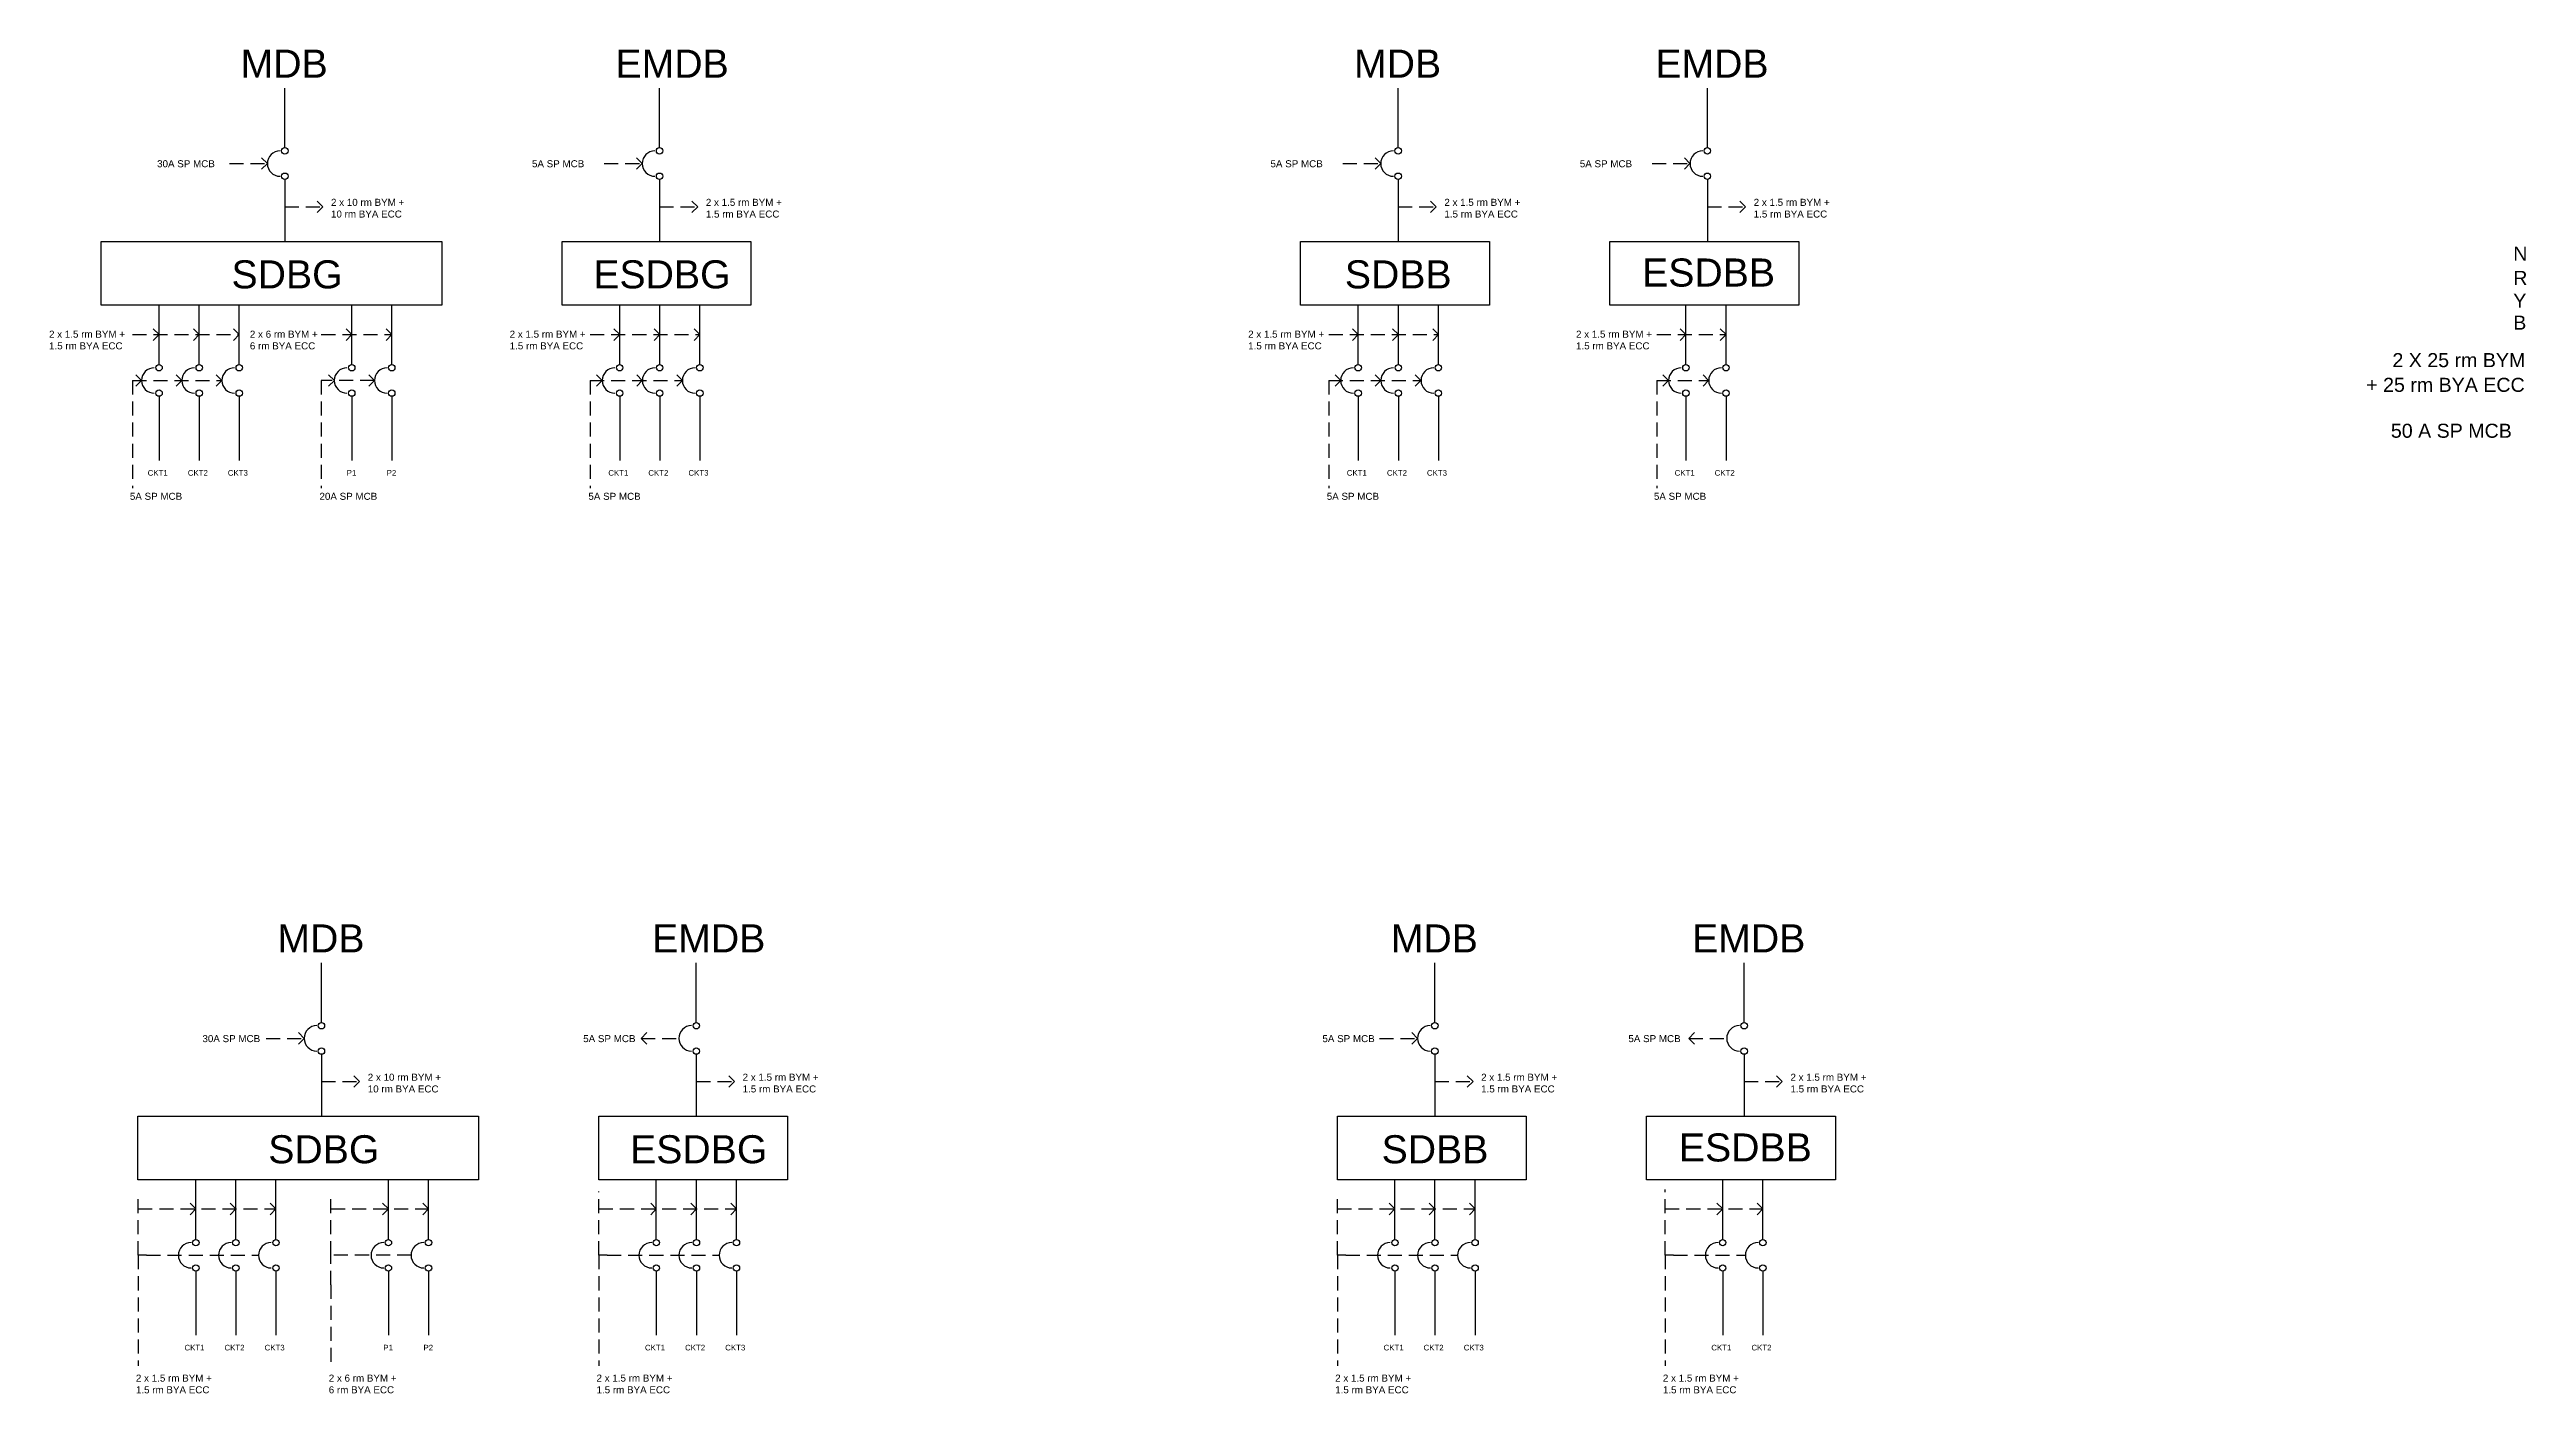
# Model space of a CAD drawing. Header units: inches. Extents: x 507 to 10591, y -111 to 2919.
# Drawn here: x 2755 to 4520, y 567 to 1524 of the extents above; entities that cross this region are included whole.
import ezdxf

# ---------------------------------------------------------------- set-up
doc = ezdxf.new("R2010")
doc.units = ezdxf.units.IN
doc.header["$LTSCALE"] = 40
doc.header["$MEASUREMENT"] = 0
doc.linetypes.add('HIDDEN', pattern=[0.375, 0.25, -0.125])
doc.layers.add('Layer1', color=7, linetype='HIDDEN')
doc.styles.get("Standard").update_dxf_attribs({"font": 'arial.ttf'})

msp = doc.modelspace()

# ---------------------------------------------------------------- linework, layer by layer
for p, q in [((2923.1, 1454), (2923.1, 1496.4)), ((3190.1, 1454), (3190.1, 1496.4)), ((3716.4, 1454), (3716.4, 1496.4)), ((3936.7, 1454), (3936.7, 1496.4)), ((2910.7, 1442.6), (2906.6, 1446.7)), ((2910.7, 1442.6), (2906.6, 1438.6)), ((2923.1, 1431.3), (2923.1, 1387.1)), ((3177.7, 1442.6), (3173.7, 1446.7)), ((3177.7, 1442.6), (3173.7, 1438.6)), ((3190.1, 1431.3), (3190.1, 1387.1)), ((3704, 1442.6), (3699.9, 1446.7)), ((3704, 1442.6), (3699.9, 1438.6)), ((3716.4, 1431.3), (3716.4, 1387.1)), ((3924.3, 1442.6), (3920.3, 1446.7)), ((3924.3, 1442.6), (3920.3, 1438.6)), ((3936.7, 1431.3), (3936.7, 1387.1)), ((2950.3, 1411.9), (2946.2, 1415.9)), ((3217.3, 1411.9), (3213.2, 1415.9)), ((3743.5, 1411.9), (3739.5, 1415.9)), ((3963.9, 1411.9), (3959.8, 1415.9)), ((2950.3, 1411.9), (2946.2, 1407.8)), ((3217.3, 1411.9), (3213.2, 1407.8)), ((3743.5, 1411.9), (3739.5, 1407.8)), ((3963.9, 1411.9), (3959.8, 1407.8)), ((2833.5, 1299.4), (2833.5, 1341.8)), ((2862.1, 1299.4), (2862.1, 1341.8)), ((2890.6, 1299.4), (2890.6, 1341.8)), ((2970.8, 1299.4), (2970.8, 1341.8)), ((2999.3, 1299.4), (2999.3, 1341.8)), ((3161.7, 1299.4), (3161.7, 1341.8)), ((3190.2, 1299.4), (3190.2, 1341.8)), ((3218.8, 1299.4), (3218.8, 1341.8)), ((3687.9, 1299.4), (3687.9, 1341.8)), ((3716.5, 1299.4), (3716.5, 1341.8)), ((3745, 1299.4), (3745, 1341.8)), ((3921.4, 1299.4), (3921.4, 1341.8)), ((3950, 1299.4), (3950, 1341.8)), ((2833.5, 1320.8), (2829.4, 1324.8)), ((2862.1, 1320.8), (2858, 1324.8)), ((2890.6, 1320.8), (2886.5, 1324.8)), ((2970.8, 1320.8), (2966.7, 1324.8)), ((2999.3, 1320.8), (2995.2, 1324.8)), ((3161.7, 1320.8), (3157.6, 1324.8)), ((3190.2, 1320.8), (3186.2, 1324.8)), ((3218.8, 1320.8), (3214.7, 1324.8)), ((3687.9, 1320.8), (3683.8, 1324.8)), ((3716.5, 1320.8), (3712.4, 1324.8)), ((3745, 1320.8), (3741, 1324.8)), ((3921.4, 1320.8), (3917.4, 1324.8)), ((3950, 1320.8), (3945.9, 1324.8)), ((2833.5, 1320.8), (2829.4, 1316.7)), ((2862.1, 1320.8), (2858, 1316.7)), ((2890.6, 1320.8), (2886.5, 1316.7)), ((2970.8, 1320.8), (2966.7, 1316.7)), ((2999.3, 1320.8), (2995.2, 1316.7)), ((3161.7, 1320.8), (3157.6, 1316.7)), ((3190.2, 1320.8), (3186.2, 1316.7)), ((3218.8, 1320.8), (3214.7, 1316.7)), ((3687.9, 1320.8), (3683.8, 1316.7)), ((3716.5, 1320.8), (3712.4, 1316.7)), ((3745, 1320.8), (3741, 1316.7)), ((3921.4, 1320.8), (3917.4, 1316.7)), ((3950, 1320.8), (3945.9, 1316.7)), ((2821.1, 1288.1), (2817, 1292.2)), ((2849.7, 1288.1), (2845.6, 1292.2)), ((2878.2, 1288.1), (2874.2, 1292.2)), ((2958.4, 1288.1), (2954.3, 1292.2)), ((2986.9, 1288.1), (2982.9, 1292.2)), ((3149.3, 1288.1), (3145.2, 1292.2)), ((3177.8, 1288.1), (3173.8, 1292.2)), ((3206.4, 1288.1), (3202.3, 1292.2)), ((3675.5, 1288.1), (3671.4, 1292.2)), ((3704.1, 1288.1), (3700, 1292.2)), ((3732.6, 1288.1), (3728.6, 1292.2)), ((3909.1, 1288.1), (3905, 1292.2)), ((3937.6, 1288.1), (3933.6, 1292.2)), ((2821.1, 1288.1), (2817, 1284)), ((2833.5, 1276.8), (2833.5, 1231.2)), ((2849.7, 1288.1), (2845.6, 1284)), ((2862.1, 1276.8), (2862.1, 1231.2)), ((2878.2, 1288.1), (2874.2, 1284)), ((2890.6, 1276.8), (2890.6, 1231.2)), ((2958.4, 1288.1), (2954.3, 1284)), ((2970.8, 1276.8), (2970.8, 1231.2)), ((2986.9, 1288.1), (2982.9, 1284)), ((2999.3, 1276.8), (2999.3, 1231.2)), ((3149.3, 1288.1), (3145.2, 1284)), ((3161.7, 1276.8), (3161.7, 1231.2)), ((3177.8, 1288.1), (3173.8, 1284)), ((3190.2, 1276.8), (3190.2, 1231.2)), ((3206.4, 1288.1), (3202.3, 1284)), ((3218.8, 1276.8), (3218.8, 1231.2)), ((3675.5, 1288.1), (3671.4, 1284)), ((3687.9, 1276.8), (3687.9, 1231.2)), ((3704.1, 1288.1), (3700, 1284)), ((3716.5, 1276.8), (3716.5, 1231.2)), ((3732.6, 1288.1), (3728.6, 1284)), ((3745, 1276.8), (3745, 1231.2)), ((3909.1, 1288.1), (3905, 1284)), ((3921.4, 1276.8), (3921.4, 1231.2)), ((3937.6, 1288.1), (3933.6, 1284)), ((3950, 1276.8), (3950, 1231.2)), ((2949.2, 830.8), (2949.2, 873.2)), ((3216.3, 830.8), (3216.3, 873.2)), ((3742.5, 830.8), (3742.5, 873.2)), ((3962.9, 830.8), (3962.9, 873.2)), ((2936.8, 819.5), (2932.8, 823.6)), ((2936.8, 819.5), (2932.8, 815.4)), ((3176.9, 819.5), (3181, 823.6)), ((3176.9, 819.5), (3181, 815.4)), ((3730.1, 819.5), (3726.1, 823.6)), ((3730.1, 819.5), (3726.1, 815.4)), ((3923.5, 819.5), (3927.6, 823.6)), ((3923.5, 819.5), (3927.6, 815.4)), ((2949.2, 808.2), (2949.2, 764)), ((3216.3, 808.2), (3216.3, 764)), ((3742.5, 808.2), (3742.5, 764)), ((3962.9, 808.2), (3962.9, 764)), ((2976.4, 788.7), (2972.3, 792.8)), ((2976.4, 788.7), (2972.3, 784.7)), ((3243.5, 788.7), (3239.4, 792.8)), ((3243.5, 788.7), (3239.4, 784.7)), ((3769.7, 788.7), (3765.6, 792.8)), ((3769.7, 788.7), (3765.6, 784.7)), ((3990.1, 788.7), (3986, 792.8)), ((3990.1, 788.7), (3986, 784.7)), ((2859.7, 676.3), (2859.7, 718.7)), ((2888.2, 676.3), (2888.2, 718.7)), ((2916.8, 676.3), (2916.8, 718.7)), ((2996.9, 676.3), (2996.9, 718.7)), ((3025.5, 676.3), (3025.5, 718.7)), ((3187.8, 676.3), (3187.8, 718.7)), ((3216.4, 676.3), (3216.4, 718.7)), ((3244.9, 676.3), (3244.9, 718.7)), ((3714.1, 676.3), (3714.1, 718.7)), ((3742.6, 676.3), (3742.6, 718.7)), ((3771.2, 676.3), (3771.2, 718.7)), ((3947.6, 676.3), (3947.6, 718.7)), ((3976.2, 676.3), (3976.2, 718.7)), ((2859.7, 698), (2855.6, 702.1)), ((2859.7, 698), (2855.6, 693.9)), ((2888.2, 698), (2884.1, 702.1)), ((2888.2, 698), (2884.1, 693.9)), ((2916.8, 698), (2912.7, 702.1)), ((2916.8, 698), (2912.7, 693.9)), ((2996.9, 698), (2992.8, 702.1)), ((2996.9, 698), (2992.8, 693.9)), ((3025.5, 698), (3021.4, 702.1)), ((3025.5, 698), (3021.4, 693.9)), ((3187.8, 698), (3183.8, 702.1)), ((3187.8, 698), (3183.8, 693.9)), ((3216.4, 698), (3212.3, 702.1)), ((3216.4, 698), (3212.3, 693.9)), ((3244.9, 698), (3240.9, 702.1)), ((3244.9, 698), (3240.9, 693.9)), ((3714.1, 698), (3710, 702.1)), ((3714.1, 698), (3710, 693.9)), ((3742.6, 698), (3738.5, 702.1)), ((3742.6, 698), (3738.5, 693.9)), ((3771.2, 698), (3767.1, 702.1)), ((3771.2, 698), (3767.1, 693.9)), ((3947.6, 698), (3943.5, 702.1)), ((3947.6, 698), (3943.5, 693.9)), ((3976.2, 698), (3972.1, 702.1)), ((3976.2, 698), (3972.1, 693.9)), ((2824.6, 665), (2818.7, 665)), ((2859.7, 653.6), (2859.7, 608.1)), ((2888.2, 653.6), (2888.2, 608.1)), ((2916.8, 653.6), (2916.8, 608.1)), ((2996.9, 653.6), (2996.9, 608.1)), ((3025.5, 653.6), (3025.5, 608.1)), ((3152.8, 665), (3146.9, 665)), ((3187.8, 653.6), (3187.8, 608.1)), ((3216.4, 653.6), (3216.4, 608.1)), ((3244.9, 653.6), (3244.9, 608.1)), ((3714.1, 653.6), (3714.1, 608.1)), ((3742.6, 653.6), (3742.6, 608.1)), ((3771.2, 653.6), (3771.2, 608.1)), ((3947.6, 653.6), (3947.6, 608.1)), ((3976.2, 653.6), (3976.2, 608.1))]:
    msp.add_line(p, q)
at = {"linetype": 'HIDDEN'}
for p, q in [((2883.7, 1442.6), (2910.7, 1442.6)), ((3150.7, 1442.6), (3177.7, 1442.6)), ((3677, 1442.6), (3704, 1442.6)), ((3897.3, 1442.6), (3924.3, 1442.6)), ((2923.1, 1411.9), (2950.3, 1411.9)), ((3190.1, 1411.9), (3217.3, 1411.9)), ((3716.4, 1411.9), (3743.5, 1411.9)), ((3936.7, 1411.9), (3963.9, 1411.9)), ((2814.5, 1320.8), (2890.8, 1320.8)), ((2949.1, 1320.8), (2999.3, 1320.8)), ((3140.7, 1320.8), (3218.8, 1320.8)), ((3666.9, 1320.8), (3745, 1320.8)), ((3900.6, 1320.8), (3950, 1320.8)), ((2814.5, 1288.1), (2878.2, 1288.1)), ((2814.5, 1288.1), (2814.5, 1211.5)), ((2986.9, 1288.1), (2949.1, 1288.1)), ((2949.1, 1288.1), (2949.1, 1211.5)), ((3140.7, 1288.1), (3206.4, 1288.1)), ((3140.7, 1288.1), (3140.7, 1211.5)), ((3666.9, 1288.1), (3732.6, 1288.1)), ((3666.9, 1288.1), (3666.9, 1211.5)), ((3900.6, 1288.1), (3937.6, 1288.1)), ((3900.6, 1288.1), (3900.6, 1211.5)), ((2909.8, 819.5), (2936.8, 819.5)), ((3176.9, 819.5), (3203.9, 819.5)), ((3703.1, 819.5), (3730.1, 819.5)), ((3923.5, 819.5), (3950.5, 819.5)), ((2949.2, 788.7), (2976.4, 788.7)), ((3216.3, 788.7), (3243.5, 788.7)), ((3742.5, 788.7), (3769.7, 788.7)), ((3962.9, 788.7), (3990.1, 788.7)), ((2818.7, 665), (2818.7, 586.2)), ((2824.6, 665), (2904.4, 665)), ((3013.1, 665), (2956, 665)), ((3146.9, 665), (3146.9, 586.2)), ((3152.8, 665), (3232.6, 665)), ((3673.1, 665), (3673.1, 586.2)), ((3679, 665), (3673.1, 665)), ((3679, 665), (3758.8, 665)), ((3906.7, 665), (3906.7, 586.2)), ((3912.5, 665), (3906.7, 665)), ((3912.5, 665), (3963.8, 665)), ((2956, 644), (2956, 586.2))]:
    msp.add_line(p, q, dxfattribs=at)
for points in [[(2792.2, 1387.1), (3034.9, 1387.1), (3034.9, 1341.8), (2792.2, 1341.8)], [(3120.7, 1387.1), (3255.2, 1387.1), (3255.2, 1341.8), (3120.7, 1341.8)], [(3646.9, 1387.1), (3781.4, 1387.1), (3781.4, 1341.8), (3646.9, 1341.8)], [(3867.3, 1387.1), (4001.8, 1387.1), (4001.8, 1341.8), (3867.3, 1341.8)], [(2818.3, 764), (3061.1, 764), (3061.1, 718.7), (2818.3, 718.7)], [(3146.8, 764), (3281.3, 764), (3281.3, 718.7), (3146.8, 718.7)], [(3673.1, 764), (3807.6, 764), (3807.6, 718.7), (3673.1, 718.7)], [(3893.4, 764), (4027.9, 764), (4027.9, 718.7), (3893.4, 718.7)]]:
    msp.add_lwpolyline(points, close=True)
msp.add_lwpolyline([(2956, 644), (2956, 665)], dxfattribs=at)
for centre in [(2923.1, 1451.7), (3190.1, 1451.7), (3716.4, 1451.7), (3936.7, 1451.7), (2923.1, 1433.6), (3190.1, 1433.6), (3716.4, 1433.6), (3936.7, 1433.6), (2833.5, 1297.2), (2862.1, 1297.2), (2890.6, 1297.2), (2970.8, 1297.2), (2999.3, 1297.2), (3161.7, 1297.2), (3190.2, 1297.2), (3218.8, 1297.2), (3687.9, 1297.2), (3716.5, 1297.2), (3745, 1297.2), (3921.4, 1297.2), (3950, 1297.2), (2833.5, 1279.1), (2862.1, 1279.1), (2890.6, 1279.1), (2970.8, 1279.1), (2999.3, 1279.1), (3161.7, 1279.1), (3190.2, 1279.1), (3218.8, 1279.1), (3687.9, 1279.1), (3716.5, 1279.1), (3745, 1279.1), (3921.4, 1279.1), (3950, 1279.1), (2949.2, 828.5), (3216.3, 828.5), (3742.5, 828.5), (3962.9, 828.5), (2949.2, 810.4), (3216.3, 810.4), (3742.5, 810.4), (3962.9, 810.4), (2859.7, 674), (2888.2, 674), (2916.8, 674), (2996.9, 674), (3025.5, 674), (3187.8, 674), (3216.4, 674), (3244.9, 674), (3714.1, 674), (3742.6, 674), (3771.2, 674), (3947.6, 674), (3976.2, 674), (2859.7, 655.9), (2888.2, 655.9), (2916.8, 655.9), (2996.9, 655.9), (3025.5, 655.9), (3187.8, 655.9), (3216.4, 655.9), (3244.9, 655.9), (3714.1, 655.9), (3742.6, 655.9), (3771.2, 655.9), (3947.6, 655.9), (3976.2, 655.9)]:
    msp.add_circle(centre, 2.28)
for centre in [(2919.7, 1442.6), (3186.8, 1442.6), (3713, 1442.6), (3933.4, 1442.6), (2830.1, 1288.1), (2858.7, 1288.1), (2887.3, 1288.1), (2967.4, 1288.1), (2996, 1288.1), (3158.3, 1288.1), (3186.9, 1288.1), (3215.4, 1288.1), (3684.5, 1288.1), (3713.1, 1288.1), (3741.7, 1288.1), (3918.1, 1288.1), (3946.7, 1288.1), (2945.9, 819.5), (3212.9, 819.5), (3739.2, 819.5), (3959.5, 819.5), (2856.3, 665), (2884.9, 665), (2913.4, 665), (2993.6, 665), (3022.1, 665), (3184.5, 665), (3213, 665), (3241.6, 665), (3710.7, 665), (3739.3, 665), (3767.8, 665), (3944.3, 665), (3972.8, 665)]:
    msp.add_arc(centre, 9.04, 90, 270)
at = {"layer": 'Layer1'}
for p, q in [((2818.7, 665), (2818.7, 707.7)), ((2956, 665), (2956, 706.4)), ((3146.9, 665), (3146.9, 710.4)), ((3673.1, 665), (3673.1, 708.8)), ((3906.7, 665), (3906.7, 711.8)), ((2818.7, 698), (2916.8, 698)), ((2956, 698), (3025.5, 698)), ((3146.9, 698), (3244.9, 698)), ((3673.1, 698), (3771.2, 698)), ((3906.7, 698), (3976.2, 698))]:
    msp.add_line(p, q, dxfattribs=at)

# ---------------------------------------------------------------- texts
for s, height, p in [('MDB', 20, (2891.6, 1503.8)), ('EMDB', 20, (3158.7, 1503.8)), ('MDB', 20, (3684.9, 1503.8)), ('EMDB', 20, (3899.6, 1503.8)), ('N', 10, (4510.9, 1373.5)), ('SDBG', 20, (2885.1, 1353.7)), ('ESDBG', 20, (3142.9, 1353.7)), ('SDBB', 20, (3678.4, 1353.7)), ('ESDBB', 20, (3890.2, 1355)), ('R', 10, (4510.9, 1356.2)), ('Y', 10, (4510.9, 1339.9)), ('B', 10, (4510.9, 1324.3)), ('2 X 25 rm BYM', 10, (4424.8, 1297.6)), ('+ 25 rm BYA ECC', 10, (4406.1, 1280)), ('50 A SP MCB', 10, (4423.7, 1247.3)), ('CKT1', 4, (2825.4, 1220.3)), ('CKT2', 4, (2854, 1220.3)), ('CKT3', 4, (2882.5, 1220.3)), ('P1', 4, (2967.2, 1220.3)), ('P2', 4, (2995.7, 1220.3)), ('CKT1', 4, (3153.6, 1220.3)), ('CKT2', 4, (3182.1, 1220.3)), ('CKT3', 4, (3210.7, 1220.3)), ('CKT1', 4, (3679.8, 1220.3)), ('CKT2', 4, (3708.4, 1220.3)), ('CKT3', 4, (3736.9, 1220.3)), ('CKT1', 4, (3913.4, 1220.3)), ('CKT2', 4, (3941.9, 1220.3)), ('MDB', 20, (2917.8, 880.7)), ('EMDB', 20, (3184.8, 880.7)), ('MDB', 20, (3711.1, 880.7)), ('EMDB', 20, (3925.8, 880.7)), ('SDBG', 20, (2911.3, 730.5)), ('ESDBG', 20, (3169.1, 730.5)), ('SDBB', 20, (3704.6, 730.5)), ('ESDBB', 20, (3916.4, 731.8)), ('CKT1', 4, (2851.6, 597.2)), ('CKT2', 4, (2880.1, 597.2)), ('CKT3', 4, (2908.7, 597.2)), ('P1', 4, (2993.3, 597.2)), ('P2', 4, (3021.9, 597.2)), ('CKT1', 4, (3179.7, 597.2)), ('CKT2', 4, (3208.3, 597.2)), ('CKT3', 4, (3236.9, 597.2)), ('CKT1', 4, (3706, 597.2)), ('CKT2', 4, (3734.5, 597.2)), ('CKT3', 4, (3763.1, 597.2)), ('CKT1', 4, (3939.5, 597.2)), ('CKT2', 4, (3968.1, 597.2))]:
    msp.add_text(s, height=height).set_placement(p)
at = {"char_height": 5, "attachment_point": 1}
for s, width, insert in [('30A SP MCB', 57.842, (2832.1, 1445)), ('5A SP MCB', 57.842, (3099.2, 1445)), ('5A SP MCB', 57.842, (3625.4, 1445)), ('5A SP MCB', 57.842, (3845.8, 1445)), ('2 x 10 rm BYM + 10 rm BYA ECC', 57.842, (2956, 1417.5)), ('2 x 1.5 rm BYM + 1.5 rm BYA ECC', 57.842, (3223.1, 1417.5)), ('2 x 1.5 rm BYM + 1.5 rm BYA ECC', 57.842, (3749.3, 1417.5)), ('2 x 1.5 rm BYM + 1.5 rm BYA ECC', 57.842, (3969.7, 1417.5)), ('2 x 1.5 rm BYM + 1.5 rm BYA ECC', 57.863, (2755.1, 1323.6)), ('2 x 6 rm BYM + 6 rm BYA ECC', 49.603, (2898.2, 1323.6)), ('2 x 1.5 rm BYM + 1.5 rm BYA ECC', 57.863, (3083.3, 1323.6)), ('2 x 1.5 rm BYM + 1.5 rm BYA ECC', 57.863, (3609.5, 1323.6)), ('2 x 1.5 rm BYM + 1.5 rm BYA ECC', 57.863, (3843.1, 1323.6)), ('5A SP MCB', 57.842, (2812.7, 1208.1)), ('20A SP MCB', 57.842, (2947.8, 1208.1)), ('5A SP MCB', 57.842, (3139.4, 1208.1)), ('5A SP MCB', 57.842, (3665.5, 1208.1)), ('5A SP MCB', 57.842, (3898.6, 1208.1)), ('30A SP MCB', 57.842, (2864.4, 821.8)), ('5A SP MCB', 57.842, (3135.7, 821.8)), ('5A SP MCB', 57.842, (3662.4, 821.8)), ('5A SP MCB', 57.842, (3880.4, 821.8)), ('2 x 10 rm BYM + 10 rm BYA ECC', 57.842, (2982.2, 794.3)), ('2 x 1.5 rm BYM + 1.5 rm BYA ECC', 57.842, (3249.3, 794.3)), ('2 x 1.5 rm BYM + 1.5 rm BYA ECC', 57.842, (3775.5, 794.3)), ('2 x 1.5 rm BYM + 1.5 rm BYA ECC', 57.842, (3995.9, 794.3)), ('2 x 1.5 rm BYM + 1.5 rm BYA ECC', 57.863, (2817, 580)), ('2 x 6 rm BYM + 6 rm BYA ECC', 49.603, (2954.4, 580)), ('2 x 1.5 rm BYM + 1.5 rm BYA ECC', 57.863, (3145.2, 580)), ('2 x 1.5 rm BYM + 1.5 rm BYA ECC', 57.863, (3671.5, 580)), ('2 x 1.5 rm BYM + 1.5 rm BYA ECC', 57.863, (3905, 580))]:
    msp.add_mtext_dynamic_manual_height_columns(s, width=width, gutter_width=52.4, heights=[0], dxfattribs=dict(at, insert=insert))

doc.saveas('drawing.dxf')
